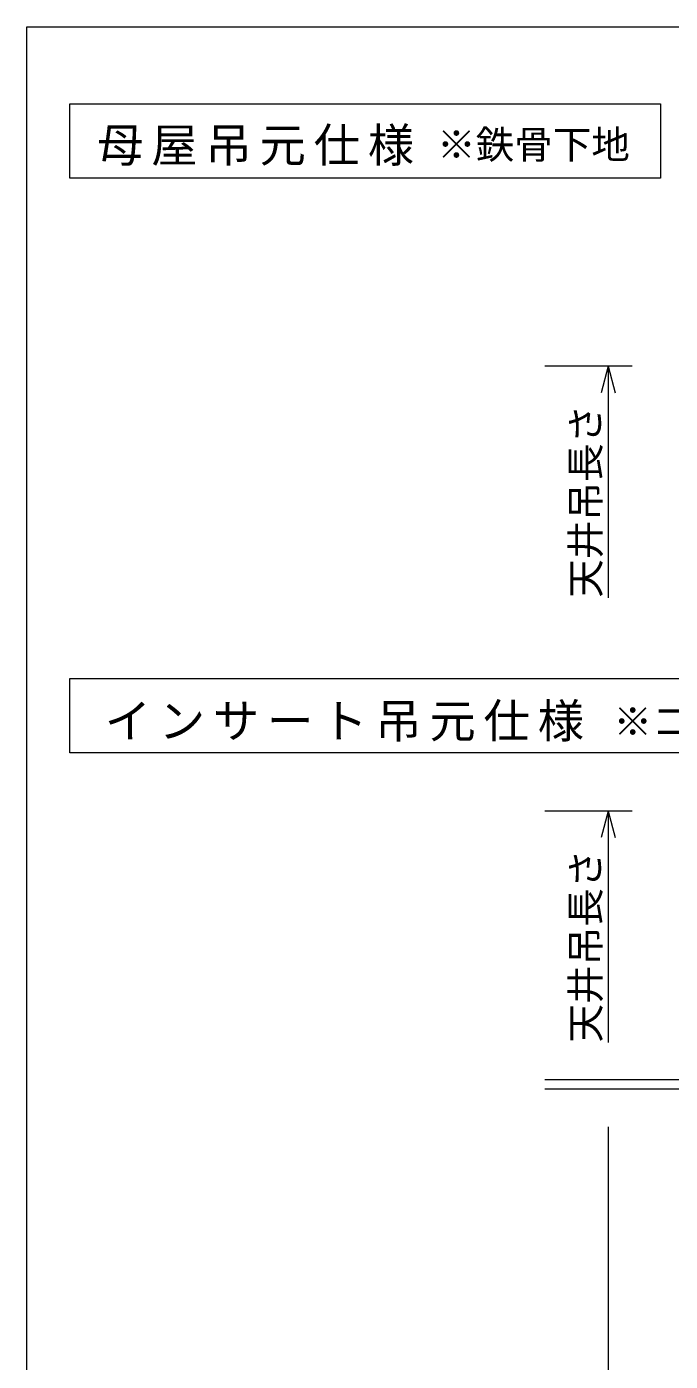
# Model space of a CAD drawing. Units: millimetres at full size, sheet at 1:10; details may follow other scales. Extents: x -2077 to 2023, y -1433 to 1417.
# Drawn here: x -677 to -260, y -818 to 47 of the extents above; entities that cross this region are included whole.
import ezdxf
from ezdxf.enums import TextEntityAlignment as Align

# ---------------------------------------------------------------- set-up
doc = ezdxf.new("R2010")
doc.units = ezdxf.units.MM
doc.header["$LTSCALE"] = 10
for name, color, linetype, lineweight in [('1-1_寸法', 7, 'Continuous', 9), ('1-2_文字', 7, 'Continuous', 9), ('F-1_レイアウト', 7, 'Continuous', 9)]:
    doc.layers.add(name, color=color, linetype=linetype, lineweight=lineweight)
doc.styles.add('ＭＳ ゴシック', font='')
doc.styles.get('ＭＳ ゴシック').set_extended_font_data('MS Gothic')

msp = doc.modelspace()

# ---------------------------------------------------------------- linework, layer by layer
at = {"layer": '1-1_寸法'}
for p, q in [((-341.61, -635.37), (244.76, -635.37)), ((-341.61, -641.37), (240.15, -641.37))]:
    msp.add_line(p, q, dxfattribs=at)
at = {"layer": '1-2_文字'}
for p, q in [((-284.85, -173.19), (-341.61, -173.19)), ((-300.49, -173.19), (-305.09, -190.33)), ((-300.49, -173.19), (-300.49, -323.19)), ((-300.49, -173.19), (-295.9, -190.33)), ((239.22, -423.68), (-649.44, -423.68)), ((-284.85, -461.37), (-341.61, -461.37)), ((-300.49, -461.37), (-305.09, -478.52)), ((-300.49, -461.37), (-300.49, -611.37)), ((-300.49, -461.37), (-295.9, -478.52)), ((-300.49, -665.9), (-300.49, -981.4))]:
    msp.add_line(p, q, dxfattribs=at)
msp.add_lwpolyline([(-649.44, -3.19), (-266.51, -3.19), (-266.51, -51.38), (-649.44, -51.38)], close=True, dxfattribs=at)
msp.add_lwpolyline([(-649.44, -423.68), (-649.44, -375.49), (239.22, -375.49)], dxfattribs=at)
at = {"layer": 'F-1_レイアウト'}
msp.add_lwpolyline([(-677.43, -1252.82), (-677.43, 46.81), (2022.57, 46.81)], dxfattribs=at)

# ---------------------------------------------------------------- texts
at = {"layer": '1-2_文字', "style": 'ＭＳ ゴシック'}
for s, p in [('※鉄骨下地', (-411.36, -44.22)), ('※コンクリートスラブ、デッキプレート等下地', (-297.03, -418.06))]:
    msp.add_text(s, height=18.33, dxfattribs=at).set_placement(p, align=Align.BOTTOM_LEFT)
for p in [(-300.49, -323.19), (-300.49, -611.37)]:
    msp.add_text('天井吊長さ', height=18.33, rotation=90, dxfattribs=at).set_placement(p, align=Align.BOTTOM_LEFT)
at = {"layer": '1-2_文字', "char_height": 21.99, "attachment_point": 7, "style": 'ＭＳ ゴシック'}
for s, insert in [('\\T1.17;母屋吊元仕様', (-631.73, -43.37)), ('\\T1.17;インサート吊元仕様', (-626.87, -416.39))]:
    msp.add_mtext(s, dxfattribs=dict(at, insert=insert))

doc.saveas('drawing.dxf')
